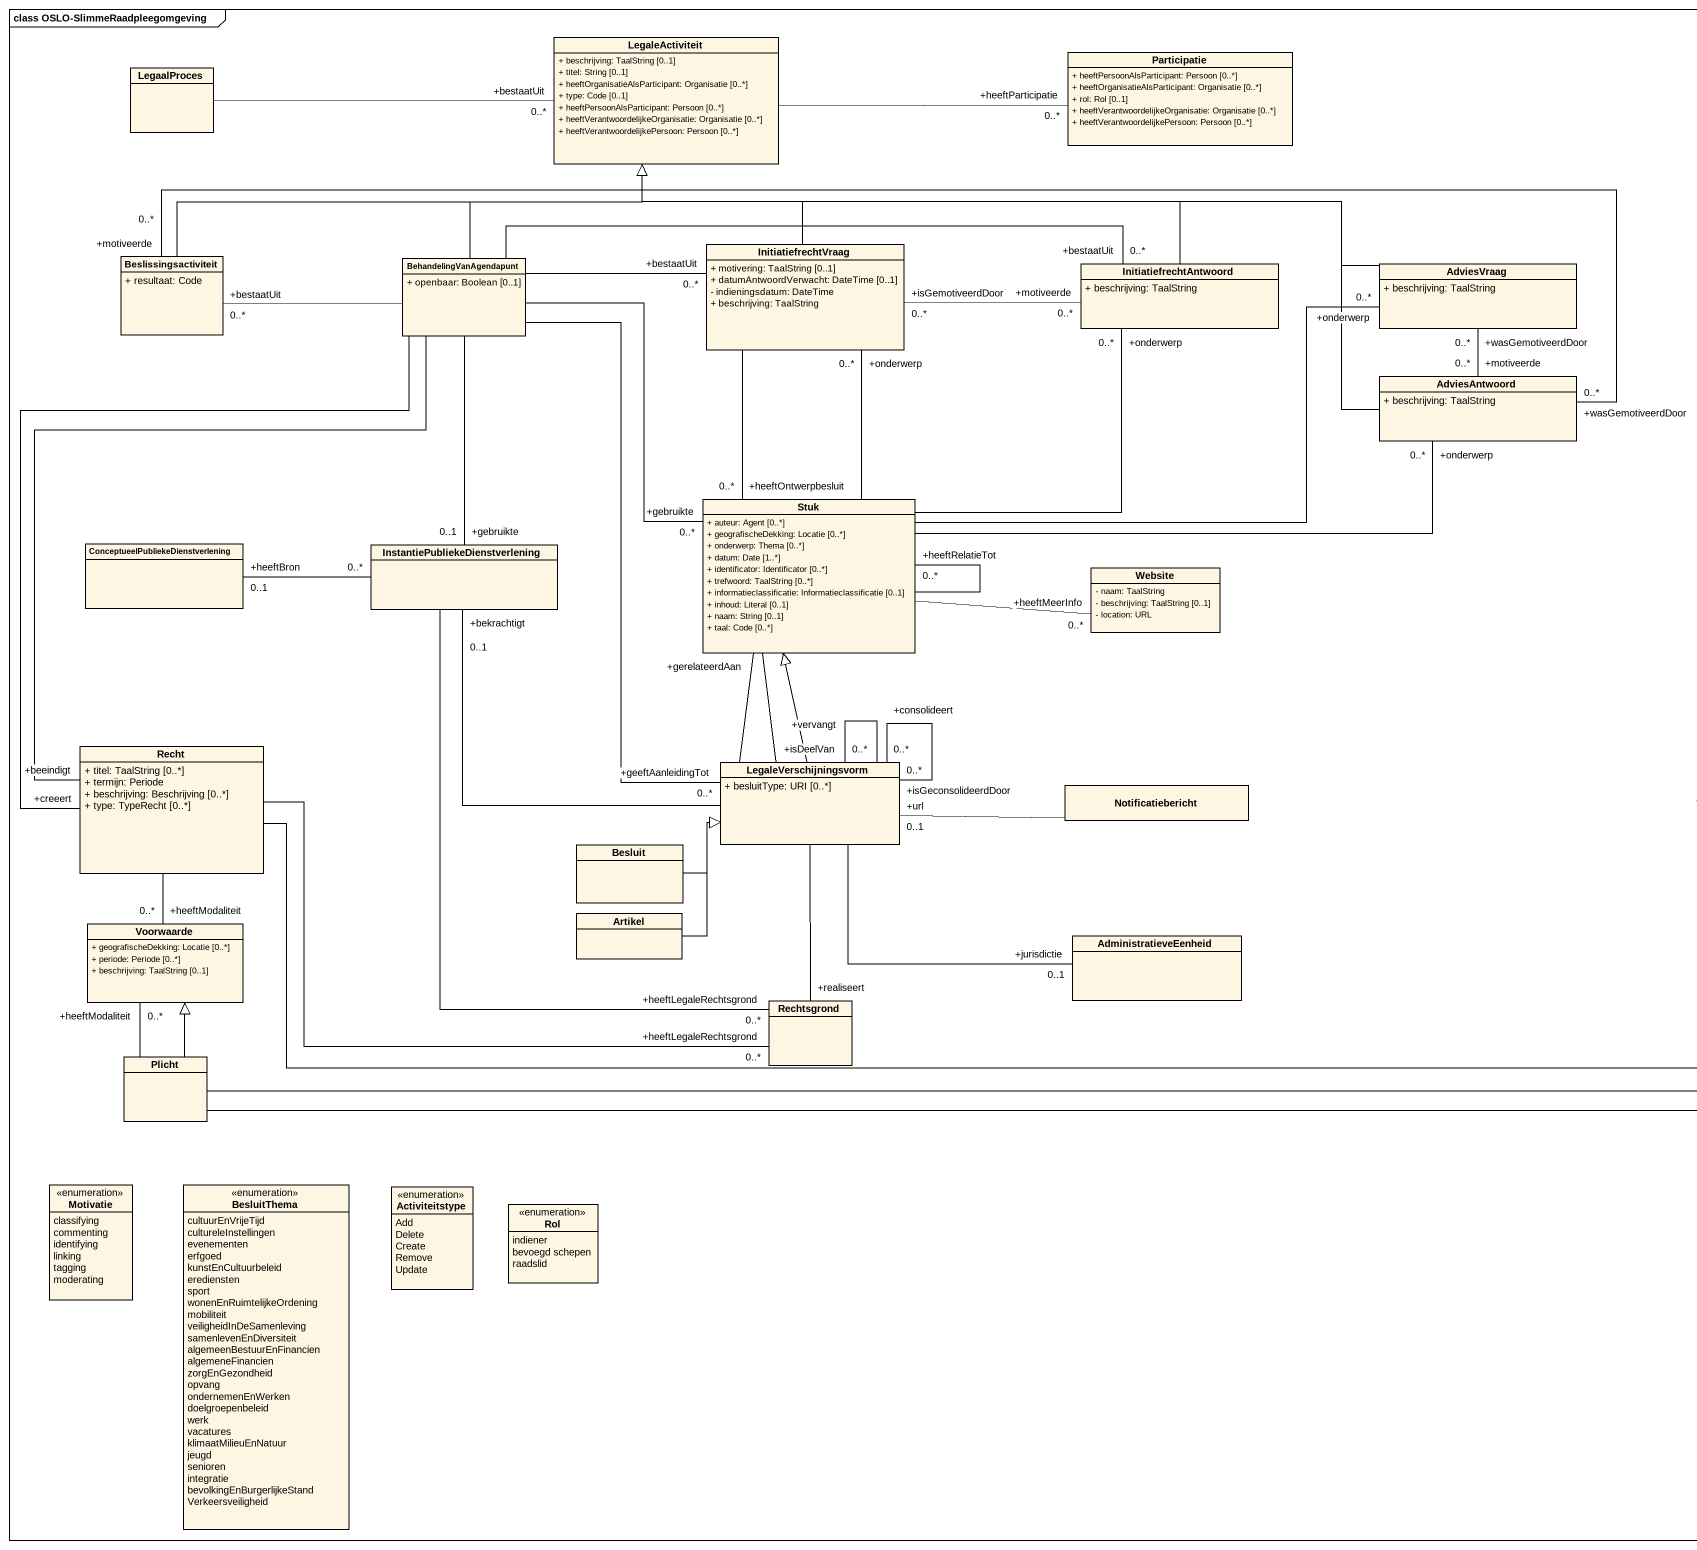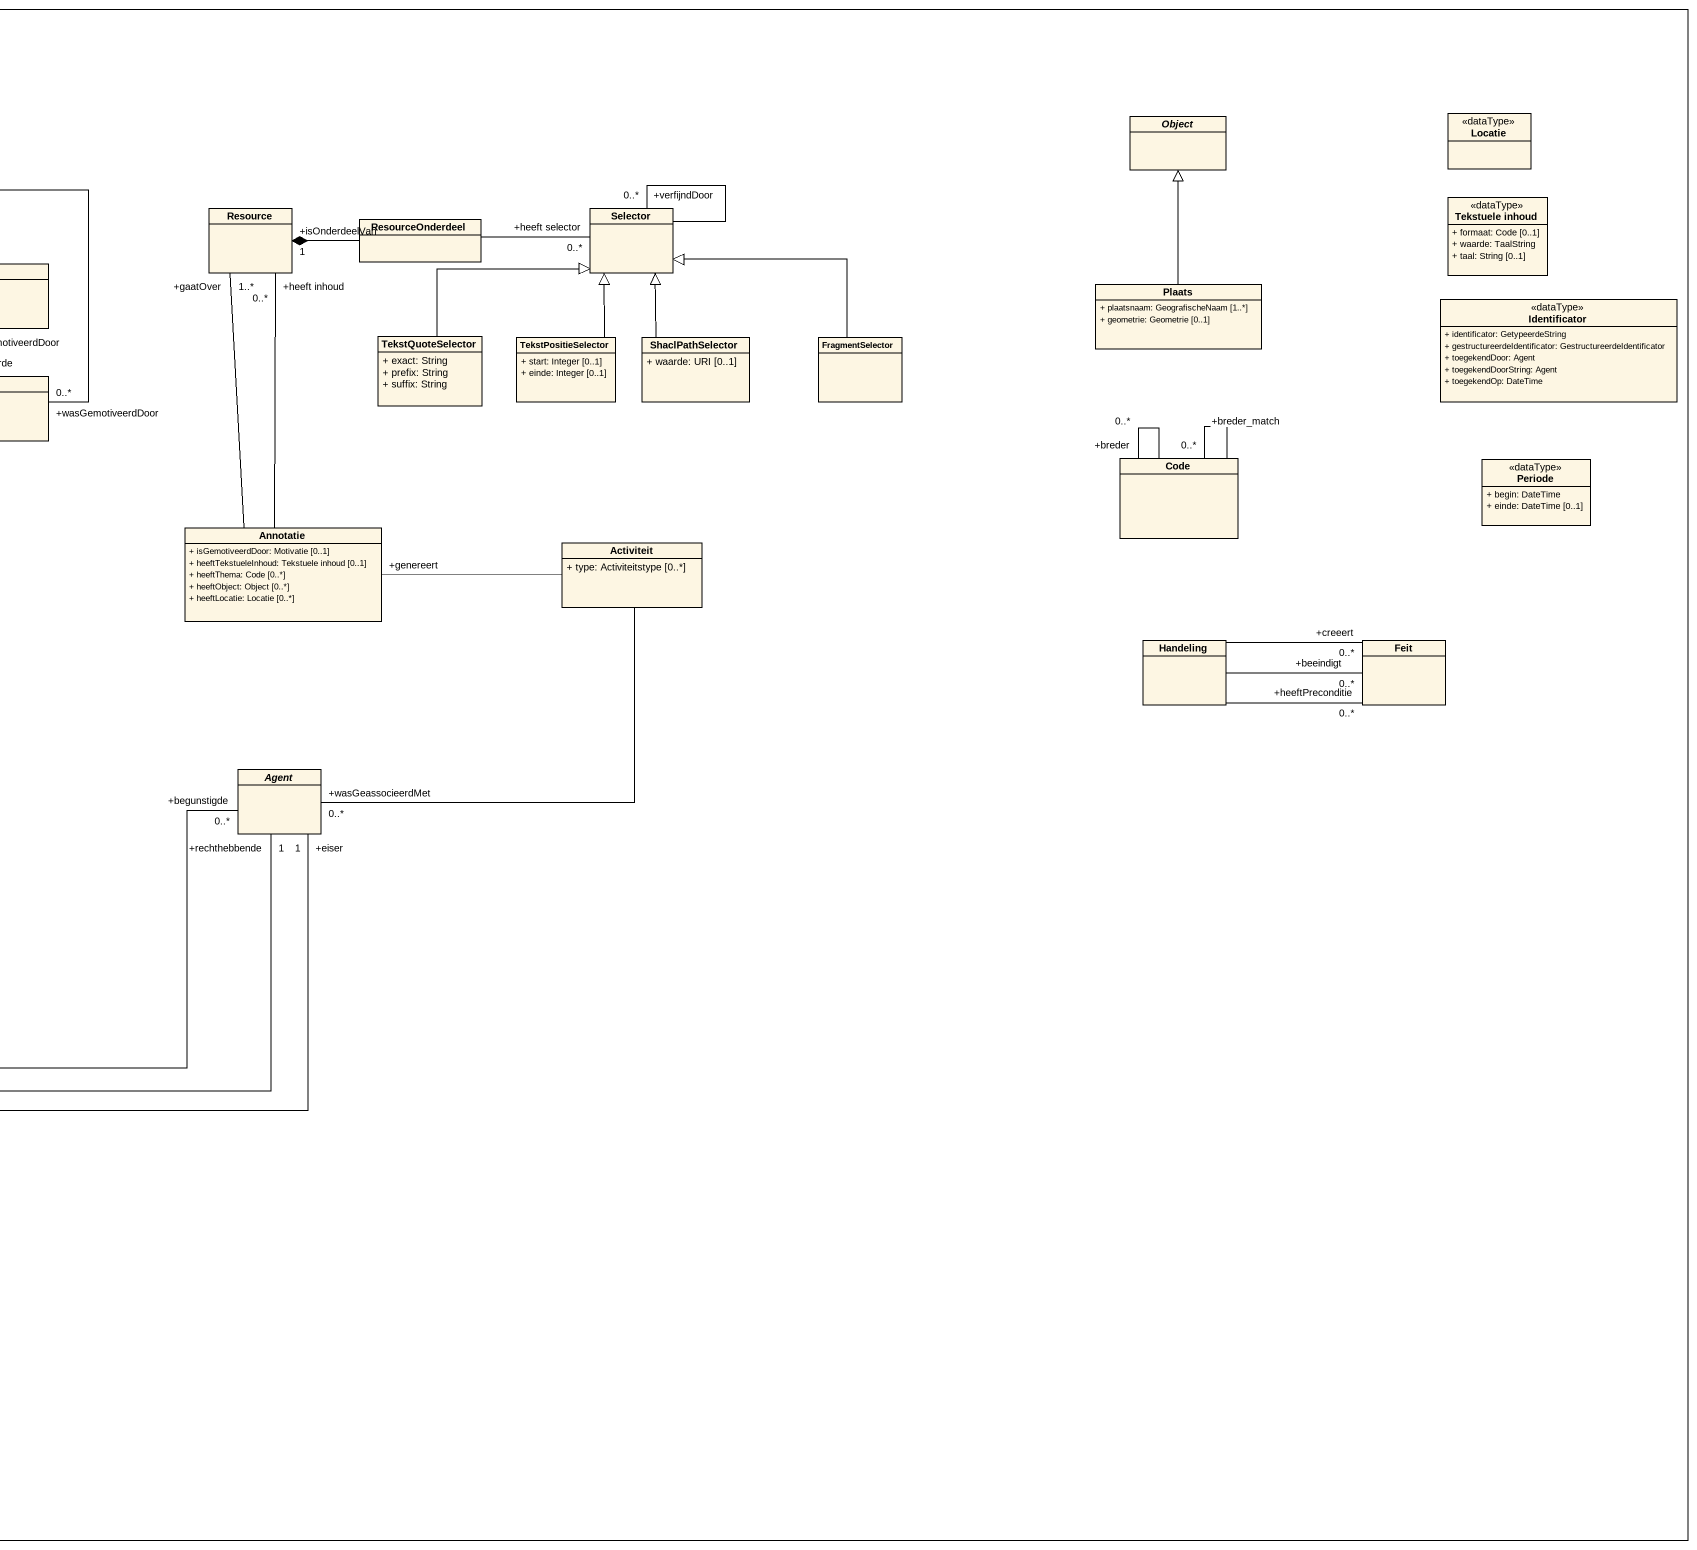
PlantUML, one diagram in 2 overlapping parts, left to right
@startuml
mainframe class OSLO-SlimmeRaadpleegomgeving
hide circle
hide empty members
skinparam classAttributeIconSize 0
class LegaleActiviteit {
  + beschrijving: TaalString [0..1]
  + titel: String [0..1]
  + heeftOrganisatieAlsParticipant: Organisatie [0..*]
  + type: Code [0..1]
  + heeftPersoonAlsParticipant: Persoon [0..*]
  + heeftVerantwoordelijkeOrganisatie: Organisatie [0..*]
  + heeftVerantwoordelijkePersoon: Persoon [0..*]
}
class Participatie {
  + heeftPersoonAlsParticipant: Persoon [0..*]
  + heeftOrganisatieAlsParticipant: Organisatie [0..*]
  + rol: Rol [0..1]
  + heeftVerantwoordelijkeOrganisatie: Organisatie [0..*]
  + heeftVerantwoordelijkePersoon: Persoon [0..*]
}
class LegaalProces
abstract class "Object" as Object_
class Locatie <<dataType>>
class Resource
class ResourceOnderdeel
class Selector
class "Tekstuele inhoud" as Tekstuele_inhoud <<dataType>> {
  + formaat: Code [0..1]
  + waarde: TaalString
  + taal: String [0..1]
}
class Beslissingsactiviteit {
  + resultaat: Code
}
class BehandelingVanAgendapunt {
  + openbaar: Boolean [0..1]
}
class InitiatiefrechtVraag {
  + motivering: TaalString [0..1]
  + datumAntwoordVerwacht: DateTime [0..1]
  - indieningsdatum: DateTime
  + beschrijving: TaalString
}
class InitiatiefrechtAntwoord {
  + beschrijving: TaalString
}
class AdviesVraag {
  + beschrijving: TaalString
}
class Plaats {
  + plaatsnaam: GeografischeNaam [1..*]
  + geometrie: Geometrie [0..1]
}
class Identificator <<dataType>> {
  + identificator: GetypeerdeString
  + gestructureerdeIdentificator: GestructureerdeIdentificator
  + toegekendDoor: Agent
  + toegekendDoorString: Agent
  + toegekendOp: DateTime
}
class TekstQuoteSelector {
  + exact: String
  + prefix: String
  + suffix: String
}
class TekstPositieSelector {
  + start: Integer [0..1]
  + einde: Integer [0..1]
}
class ShaclPathSelector {
  + waarde: URI [0..1]
}
class FragmentSelector
class AdviesAntwoord {
  + beschrijving: TaalString
}
class Code
class Periode <<dataType>> {
  + begin: DateTime
  + einde: DateTime [0..1]
}
class Stuk {
  + auteur: Agent [0..*]
  + geografischeDekking: Locatie [0..*]
  + onderwerp: Thema [0..*]
  + datum: Date [1..*]
  + identificator: Identificator [0..*]
  + trefwoord: TaalString [0..*]
  + informatieclassificatie: Informatieclassificatie [0..1]
  + inhoud: Literal [0..1]
  + naam: String [0..1]
  + taal: Code [0..*]
}
class "ConceptueelPubliekeDienstverlening" as ConceptueelPubliekeDienstver
class "InstantiePubliekeDienstverlening" as InstantiePubliekeDienstverle
class Annotatie {
  + isGemotiveerdDoor: Motivatie [0..1]
  + heeftTekstueleInhoud: Tekstuele inhoud [0..1]
  + heeftThema: Code [0..*]
  + heeftObject: Object [0..*]
  + heeftLocatie: Locatie [0..*]
}
class Activiteit {
  + type: Activiteitstype [0..*]
}
class Website {
  - naam: TaalString
  - beschrijving: TaalString [0..1]
  - location: URL
}
class Handeling
class Feit
class Recht {
  + titel: TaalString [0..*]
  + termijn: Periode
  + beschrijving: Beschrijving [0..*]
  + type: TypeRecht [0..*]
}
class LegaleVerschijningsvorm {
  + besluitType: URI [0..*]
}
abstract class "Agent" as Agent_
class Notificatiebericht
class Besluit
class Voorwaarde {
  + geografischeDekking: Locatie [0..*]
  + periode: Periode [0..*]
  + beschrijving: TaalString [0..1]
}
class Artikel
class AdministratieveEenheid
class Rechtsgrond
class Plicht
enum Motivatie {
  classifying
  commenting
  identifying
  linking
  tagging
  moderating
}
enum BesluitThema {
  cultuurEnVrijeTijd
  cultureleInstellingen
  evenementen
  erfgoed
  kunstEnCultuurbeleid
  erediensten
  sport
  wonenEnRuimtelijkeOrdening
  mobiliteit
  veiligheidInDeSamenleving
  samenlevenEnDiversiteit
  algemeenBestuurEnFinancien
  algemeneFinancien
  zorgEnGezondheid
  opvang
  ondernemenEnWerken
  doelgroepenbeleid
  werk
  vacatures
  klimaatMilieuEnNatuur
  jeugd
  senioren
  integratie
  bevolkingEnBurgerlijkeStand
  Verkeersveiligheid
}
enum Activiteitstype {
  Add
  Delete
  Create
  Remove
  Update
}
enum Rol {
  indiener
  bevoegd schepen
  raadslid
}
LegaleActiviteit -right- "+heeftParticipatie\n0..*" Participatie
LegaalProces -right- "+bestaatUit\n0..*" LegaleActiviteit
ResourceOnderdeel -left-* "+isOnderdeelVan\n1" Resource
ResourceOnderdeel -right- "+heeft selector\n0..*" Selector
Selector -- "+verfijndDoor\n0..*" Selector
Beslissingsactiviteit -right-|> LegaleActiviteit
Beslissingsactiviteit "+motiveerde\n0..*" -right- "+wasGemotiveerdDoor\n0..*" AdviesAntwoord
BehandelingVanAgendapunt -up-|> LegaleActiviteit
BehandelingVanAgendapunt -left- "+bestaatUit\n0..*" Beslissingsactiviteit
BehandelingVanAgendapunt -right- "+bestaatUit\n0..*" InitiatiefrechtVraag
BehandelingVanAgendapunt -right- "+bestaatUit\n0..*" InitiatiefrechtAntwoord
BehandelingVanAgendapunt -- "+gebruikte\n0..*" Stuk
BehandelingVanAgendapunt -- "+gebruikte\n0..1" InstantiePubliekeDienstverle
BehandelingVanAgendapunt -- "+creeert" Recht
BehandelingVanAgendapunt -- "+beeindigt" Recht
BehandelingVanAgendapunt -- "+geeftAanleidingTot\n0..*" LegaleVerschijningsvorm
InitiatiefrechtVraag -up-|> LegaleActiviteit
InitiatiefrechtVraag -- "+heeftOntwerpbesluit\n0..*" Stuk
InitiatiefrechtAntwoord -left-|> LegaleActiviteit
InitiatiefrechtAntwoord "+motiveerde\n0..*" -left- "+isGemotiveerdDoor\n0..*" InitiatiefrechtVraag
AdviesVraag -left-|> LegaleActiviteit
Plaats -up-|> Object_
TekstQuoteSelector -up-|> Selector
TekstPositieSelector -up-|> Selector
ShaclPathSelector -up-|> Selector
FragmentSelector -left-|> Selector
AdviesAntwoord -left-|> LegaleActiviteit
AdviesAntwoord "+motiveerde\n0..*" -up- "+wasGemotiveerdDoor\n0..*" AdviesVraag
Code -- "+breder\n0..*" Code
Code -- "+breder_match\n0..*" Code
Stuk -up- "+onderwerp\n0..*" InitiatiefrechtVraag
Stuk -up- "+onderwerp\n0..*" InitiatiefrechtAntwoord
Stuk -right- "+onderwerp\n0..*" AdviesVraag
Stuk -right- "+onderwerp\n0..*" AdviesAntwoord
Stuk -- "+heeftRelatieTot\n0..*" Stuk
Stuk -right- "+heeftMeerInfo\n0..*" Website
Stuk -- "+isDeelVan" LegaleVerschijningsvorm
InstantiePubliekeDienstverle "0..*" -left- "+heeftBron\n0..1" ConceptueelPubliekeDienstver
InstantiePubliekeDienstverle -- "+heeftLegaleRechtsgrond\n0..*" Rechtsgrond
Annotatie -up- "+gaatOver\n1..*" Resource
Annotatie -up- "+heeft inhoud\n0..*" Resource
Activiteit -left- "+genereert" Annotatie
Activiteit -- "+wasGeassocieerdMet\n0..*" Agent_
Handeling -right- "+heeftPreconditie\n0..*" Feit
Handeling -right- "+creeert\n0..*" Feit
Handeling -right- "+beeindigt\n0..*" Feit
Recht -right- "+begunstigde\n0..*" Agent_
Recht -- "+heeftModaliteit\n0..*" Voorwaarde
Recht -right- "+heeftLegaleRechtsgrond\n0..*" Rechtsgrond
LegaleVerschijningsvorm -up- "+gerelateerdAan" Stuk
LegaleVerschijningsvorm -up-|> Stuk
LegaleVerschijningsvorm -up- "+bekrachtigt\n0..1" InstantiePubliekeDienstverle
LegaleVerschijningsvorm "+isGeconsolideerdDoor\n0..*" -- "+consolideert\n0..*" LegaleVerschijningsvorm
LegaleVerschijningsvorm -- "+vervangt\n0..*" LegaleVerschijningsvorm
LegaleVerschijningsvorm -right- "+jurisdictie\n0..1" AdministratieveEenheid
LegaleVerschijningsvorm -- "+realiseert" Rechtsgrond
Notificatiebericht -left- "+url\n0..1" LegaleVerschijningsvorm
Besluit -right-|> LegaleVerschijningsvorm
Artikel -up-|> LegaleVerschijningsvorm
Plicht -right- "+eiser\n1" Agent_
Plicht -right- "+rechthebbende\n1" Agent_
Plicht -up- "+heeftModaliteit\n0..*" Voorwaarde
Plicht -up-|> Voorwaarde
@enduml
